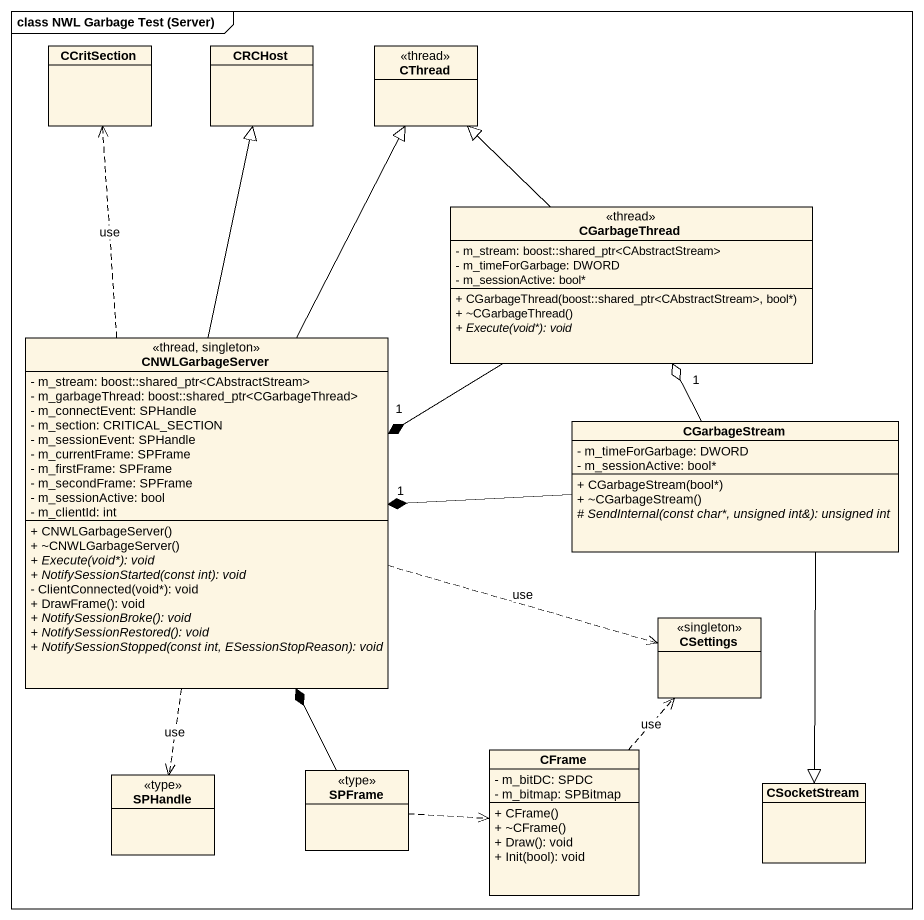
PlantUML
@startuml
mainframe class NWL Garbage Test (Server)
hide circle
hide empty members
skinparam classAttributeIconSize 0
class CCritSection
class CRCHost
class CThread <<thread>>
class CGarbageThread <<thread>> {
  - m_stream: boost::shared_ptr<CAbstractStream>
  - m_timeForGarbage: DWORD
  - m_sessionActive: bool*
  + CGarbageThread(boost::shared_ptr<CAbstractStream>, bool*)
  + ~CGarbageThread()
  {abstract} + Execute(void*): void
}
class CNWLGarbageServer <<thread, singleton>> {
  - m_stream: boost::shared_ptr<CAbstractStream>
  - m_garbageThread: boost::shared_ptr<CGarbageThread>
  - m_connectEvent: SPHandle
  - m_section: CRITICAL_SECTION
  - m_sessionEvent: SPHandle
  - m_currentFrame: SPFrame
  - m_firstFrame: SPFrame
  - m_secondFrame: SPFrame
  - m_sessionActive: bool
  - m_clientId: int
  + CNWLGarbageServer()
  + ~CNWLGarbageServer()
  {abstract} + Execute(void*): void
  {abstract} + NotifySessionStarted(const int): void
  - ClientConnected(void*): void
  + DrawFrame(): void
  {abstract} + NotifySessionBroke(): void
  {abstract} + NotifySessionRestored(): void
  {abstract} + NotifySessionStopped(const int, ESessionStopReason): void
}
class CGarbageStream {
  - m_timeForGarbage: DWORD
  - m_sessionActive: bool*
  + CGarbageStream(bool*)
  + ~CGarbageStream()
  {abstract} # SendInternal(const char*, unsigned int&): unsigned int
}
class CSettings <<singleton>>
class CFrame {
  - m_bitDC: SPDC
  - m_bitmap: SPBitmap
  + CFrame()
  + ~CFrame()
  + Draw(): void
  + Init(bool): void
}
class SPHandle <<type>>
class SPFrame <<type>>
class CSocketStream
CGarbageThread -up-|> CThread
CGarbageThread -left-* "1" CNWLGarbageServer
CNWLGarbageServer .up.> CCritSection : use
CNWLGarbageServer -up-|> CRCHost
CNWLGarbageServer -up-|> CThread
CNWLGarbageServer .right.> CSettings : use
CNWLGarbageServer ..> SPHandle : use
CGarbageStream -up-o "1" CGarbageThread
CGarbageStream -left-* "1" CNWLGarbageServer
CGarbageStream --|> CSocketStream
CFrame .up.> CSettings : use
SPFrame -up-* CNWLGarbageServer
SPFrame .right.> CFrame
@enduml
